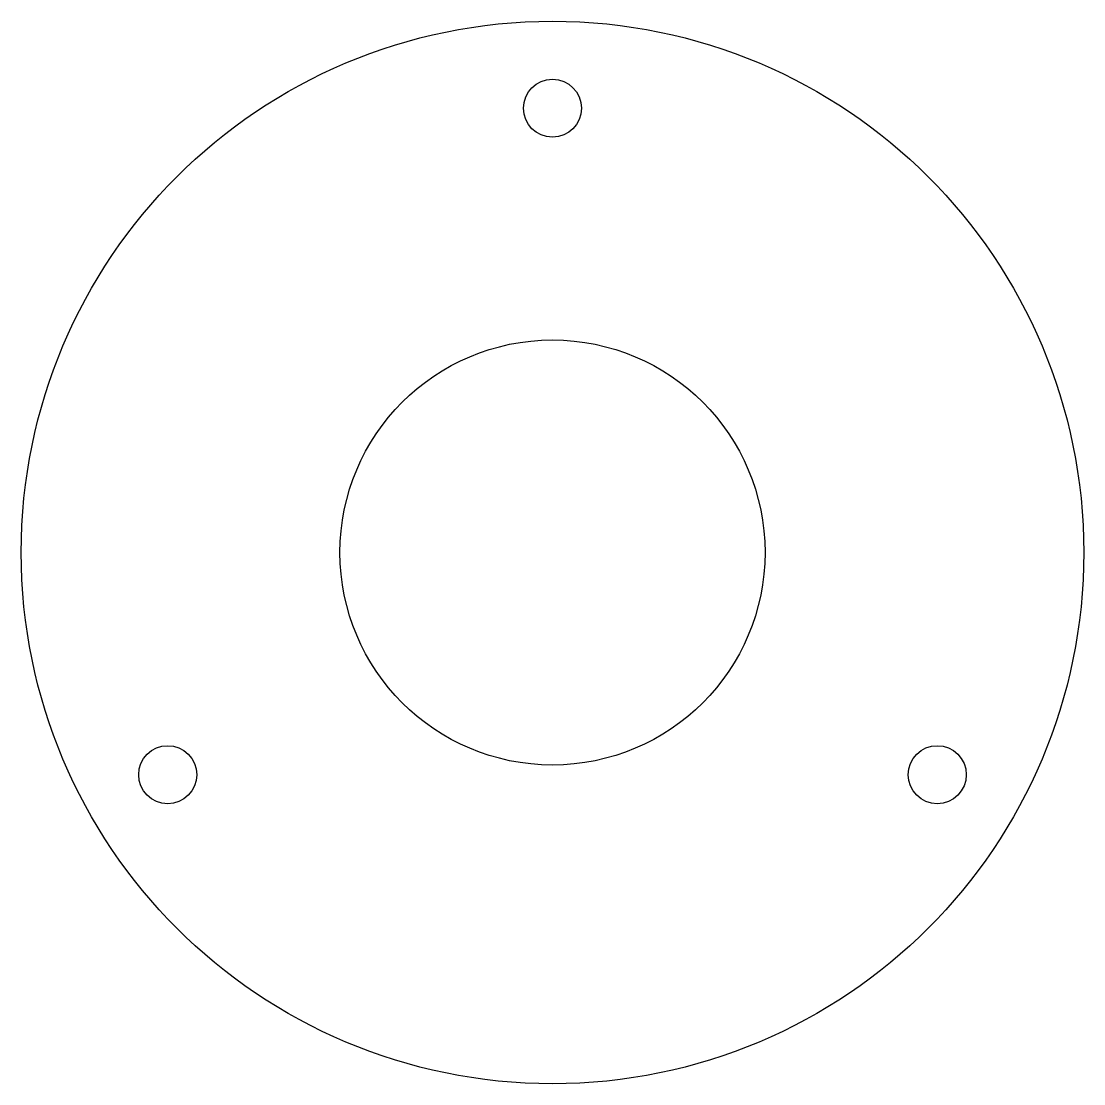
# Model space of a CAD drawing. Header units: inches. Extents: x 2.23 to 4.39, y 9.33 to 11.5.
import ezdxf

# ---------------------------------------------------------------- set-up
doc = ezdxf.new("R2010")
doc.units = ezdxf.units.IN
doc.header["$LTSCALE"] = 1.21
doc.header["$MEASUREMENT"] = 0
doc.layers.add('02___PRT_ALL_AXES', color=7, linetype='CONTINUOUS')

msp = doc.modelspace()

# ---------------------------------------------------------------- linework, layer by layer
at = {"layer": '02___PRT_ALL_AXES', "color": 7, "linetype": 'CONTINUOUS'}
for centre, radius in [((3.3078, 10.4125), 1.0827), ((3.3078, 11.318), 0.0591), ((3.3078, 10.4125), 0.4331), ((2.5236, 9.9597), 0.0591), ((4.092, 9.9597), 0.0591)]:
    msp.add_circle(centre, radius, dxfattribs=at)

doc.saveas('drawing.dxf')
